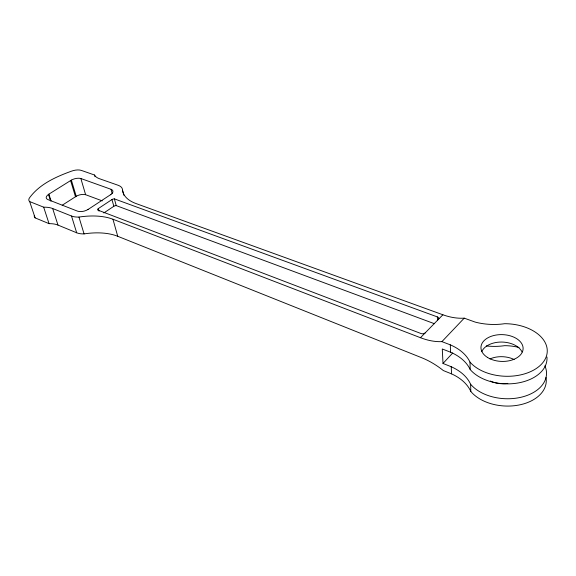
<?xml version="1.0" encoding="UTF-8"?>
<svg xmlns="http://www.w3.org/2000/svg" width="576" height="576" viewBox="0 0 576 576"><rect width="100%" height="100%" fill="white"/><g stroke="black" fill="none" stroke-linecap="round" stroke-linejoin="round"><path stroke-width="0.86" d="M544.889 365.832A40.594 26.51 2.8 0 1 521.726 397.094A40.594 26.51 2.8 0 1 470.621 384.257A48.125 32.969 -1.1 0 0 451.231 366.732L443.002 363.456L452.743 352.966M441.914 341.633L464.227 318.154L475.214 322.099A46.022 27.475 0.2 0 0 495.079 324.461L497.203 324.403A45.482 27.158 0.2 0 0 504.634 323.698A41.306 26.273 2.1 0 1 546.502 345.859A41.306 26.273 2.1 0 1 520.229 374.976A41.306 26.273 2.1 0 1 469.987 362.095A48.982 32.674 -1.6 0 0 450.288 344.837L441.914 341.633A59.926 38.7 44.3 0 1 420.48 337.716L112.961 219.247A55.67 28.555 -16.5 0 0 79.106 217.051L78.962 217.08A17.402 8.453 -15.5 0 1 71.503 216.022L52.668 208.526A23.508 11.282 -16.9 0 0 43.675 207.18L29.671 201.578A9.893 4.594 -16.4 0 1 29.801 197.46C39.802 184.068 55.764 176.904 71.057 171.317A9.554 4.37 -15.1 0 1 81.475 170.453L94.536 175.018A21.802 10.094 -14 0 0 99.425 178.704L118.159 185.285A17.05 8.186 -14.6 0 1 122.544 190.253A50.76 24.624 -12.6 0 0 136.102 203.58L442.886 314.77A58.457 39.334 43.7 0 0 464.227 318.154M420.48 337.716L442.886 314.77M438.07 319.702L438.523 319.234A3.046 1.894 -1.9 0 0 437.335 316.901L114.379 198.878A2.304 1.123 -14.5 0 0 111.967 199.548L98.309 208.584A2.333 1.145 -15.1 0 0 97.718 210.031L420.998 333.526A3.082 1.951 -2.3 0 0 425.254 332.827M103.824 212.962L113.832 206.287A2.29 1.13 -14.6 0 1 116.23 205.61L434.39 323.698M87.883 209.592L110.938 194.458M62.215 205.236L76.219 196.279L71.352 180.108M88.315 209.311A7.826 3.794 -15.5 0 1 77.53 211.154L47.83 199.548A7.632 3.564 -16 0 1 48.895 194.141L70.603 180.576A7.488 3.463 -15.2 0 1 80.849 178.51L111.038 189.302L112.176 193.435M34.286 215.626A9.778 4.68 -16.6 0 0 35.136 217.886L49.054 223.654A23.227 11.484 -17.2 0 1 57.967 225.072L76.68 232.783A17.201 8.604 -15.6 0 0 84.067 233.899L84.211 233.878A54.972 29.016 -16.8 0 1 117.727 236.282L421.812 357.782A55.987 32.242 42 0 1 443.354 370.57L451.541 373.867A47.851 33.055 -0.9 0 1 470.822 391.471A40.363 26.582 3 0 0 518.522 405.101A40.363 26.582 3 0 0 545.998 377.453M70.603 180.576L75.478 196.747A7.402 3.535 -15.4 0 1 85.615 194.702L102.269 200.887M546.955 357.026A41.069 26.352 2.3 0 1 517.464 383.076A41.069 26.352 2.3 0 1 470.203 369.569A48.694 32.774 -1.5 0 0 450.605 352.217L442.282 348.991L443.002 363.456M29.671 201.578L35.136 217.886M43.675 207.18L49.054 223.654M48.895 194.141L51.091 201.002M48.478 194.407L50.558 200.923M52.668 208.526L57.967 225.072M71.503 216.022L76.68 232.783M78.962 217.08L84.067 233.899M80.849 178.51L85.615 194.702M98.309 208.584L99.036 211.118M94.536 175.018L95.018 176.717M112.961 219.247L117.727 236.282M111.967 199.548L113.832 206.287M114.379 198.878L116.23 205.61M122.544 190.253L123.876 195.235M437.335 316.901L437.522 320.479M450.288 344.837L450.605 352.217M451.231 366.732L451.541 373.867M469.987 362.095L470.203 369.569M470.621 384.257L470.822 391.471M519.019 347.458A40.594 26.51 2.8 0 0 504.655 345.665A44.741 27.475 0.7 0 1 497.347 346.334L495.259 346.385A45.281 27.792 0.7 0 1 486.36 345.938M507.83 383.364A20.722 13.522 2.5 0 1 490.32 381.046M489.974 358.927A20.722 13.522 2.5 0 1 514.145 359.518M111.038 189.302A7.668 3.679 -14.6 0 1 110.527 194.731M481.788 351.648A20.966 13.442 2.1 0 1 501.617 342.05A20.966 13.442 2.1 0 1 522.079 351.986M487.649 357.538A21.089 13.399 1.9 0 0 522.569 351.454A21.089 13.399 1.9 0 0 495.878 335.081A21.089 13.399 1.9 0 0 487.649 357.538"/></g></svg>
